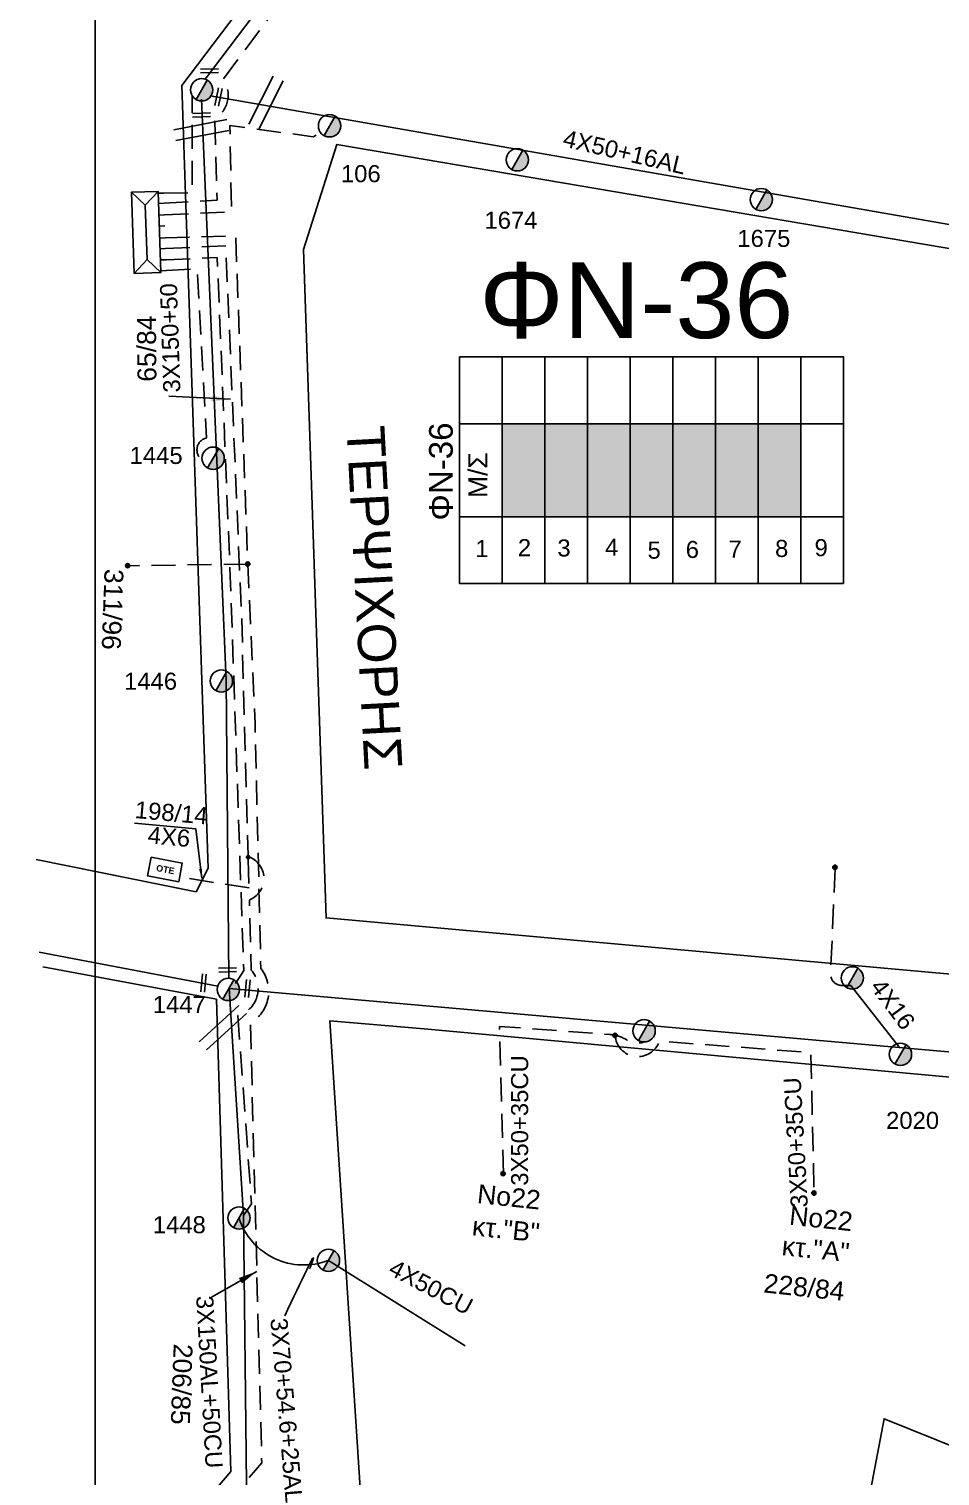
# Model space of a CAD drawing. Header units: millimetres. Extents: x 938 to 3112, y 793 to 1825.
# Drawn here: x 967 to 1063.1, y 1448.9 to 1601.6 of the extents above; entities that cross this region are included whole.
import ezdxf
from ezdxf.enums import TextEntityAlignment as Align

# ---------------------------------------------------------------- set-up
doc = ezdxf.new("R2010")
doc.units = ezdxf.units.MM
doc.linetypes.add('DASHED', pattern=[19.05, 12.7, -6.35])
for name, color, linetype in [('Pillar OTE', 7, 'Continuous'), ('Ασφαλειοκιβώτια Χ.Τ 9 αναχωρήσεων', 7, 'Continuous'), ('Γέφυρες Εναερίου Δικτύου', 7, 'Continuous'), ('Γυμνά εναέρια ΧΤ (3Φ)   3x50+35CU', 7, 'Continuous'), ('Γυμνά εναέρια ΧΤ και ΦΟΠ (3Φ)   4x50+16AL', 7, 'Continuous'), ('Εναέρια παροχή ΧΤ 4x16', 7, 'SYN_LINE'), ('Επιγραφές - Σχήματα', 7, 'Continuous'), ('Καλώδια ΧΤ   3x150+70AL', 7, 'DASHED'), ('Καλώδια ΧΤ   3x150AL+50CU', 7, 'DASHED'), ('Καλώδια ΧΤ   4x50AL', 7, 'DASHED'), ('Μηχανική τομή', 7, 'Continuous'), ('Στύλος ΦΜ', 7, 'Continuous'), ('Στύλος ΦΜ @ 1', 7, 'Continuous'), ('Συνδέσεις', 7, 'Continuous'), ('Συνεστραμμένα ΧΤ   3x70+54.6+25AL', 7, 'SYN_LINE'), ('Τομή', 7, 'Continuous'), ('Υποσταθμός πόλεως', 7, 'Continuous'), ('Υπόβαθρο ΔΕΗ', 7, 'Continuous'), ('Υπόγεια καλώδια Παροχών ΧΤ   4x6', 7, 'DASHED')]:
    doc.layers.add(name, color=color, linetype=linetype)
doc.styles.get("Standard").update_dxf_attribs({"font": 'arial.ttf'})
doc.linetypes.add('SYN_LINE', pattern='A,0.5,-0.0001,["/\\/\\/\\/",Standard,S=0.1,R=0,X=0,Y=-0.05],-0.25', length=0.7501)
doc.dimstyles.new('ISO-25', dxfattribs={"dimtxt": 2.5, "dimasz": 2.5, "dimexe": 1.25, "dimexo": 0.625, "dimtad": 1, "dimtxsty": 'Standard', "dimcen": 2.5, "dimaunit": 2, "dimazin": 0, "dimtfac": 1, "dimtmove": 0, "dimatfit": 3, "dimfxl": 1, "dimarcsym": 0})

# ---------------------------------------------------------------- blocks, each defined once
blk = doc.blocks.new('ΑΣΦΑΛΕΙΟΚΙΒΩΤΙΟ ΥΠΟΣΤΑΘΜΟΥ 9 ΑΝΑΧΩΡΗΣΕΩΝ')
at = {"layer": 'Ασφαλειοκιβώτια Χ.Τ 9 αναχωρήσεων', "ltscale": 40}
for p, q in [((-23.8, 40.36), (24.02, 40.36)), ((-9.72, 40.36), (-9.72, -40.64)), ((9.94, 40.36), (9.94, -40.64)), ((-23.8, 31.36), (24.02, 31.36)), ((-23.8, 22.36), (24.02, 22.36)), ((-23.8, 13.36), (24.02, 13.36)), ((-23.8, 4.36), (24.02, 4.36)), ((-23.8, -4.64), (24.02, -4.64)), ((-23.8, -13.64), (24.02, -13.64)), ((-23.8, -22.64), (24.02, -22.64)), ((-23.8, -31.64), (24.02, -31.64))]:
    blk.add_line(p, q, dxfattribs=at)
at = {"layer": 'Ασφαλειοκιβώτια Χ.Τ 9 αναχωρήσεων'}
blk.add_lwpolyline([(-23.8, -40.64), (24.02, -40.64), (24.02, 40.36), (-23.8, 40.36)], close=True, dxfattribs=at)
for s, p in [('1', (-18.22, 37.06)), ('2', (-18.02, 28.07)), ('3', (-18.09, 19.73)), ('4', (-17.94, 9.66)), ('5', (-18.55, 0.71)), ('6', (-18.4, -7.35)), ('7', (-18.34, -16.37)), ('8', (-18.19, -26.2)), ('9', (-18.02, -34.53))]:
    blk.add_text(s, height=3.6, rotation=270, dxfattribs=at).set_placement(p)
at = {"layer": 'Ασφαλειοκιβώτια Χ.Τ 9 αναχωρήσεων', "ltscale": 40}
for tag, height, p in [('ΟΝΟΜΑ', 5, (-0.16, 44.31)), ('ΚΕΙΜΕΝΟ 1', 2, (17.06, 35.59)), ('ΚΕΙΜΕΝΟ 2', 2, (17.06, 26.88)), ('ΚΕΙΜΕΝΟ 3', 2, (17.06, 17.69)), ('ΚΕΙΜΕΝΟ 4', 2, (17.06, 8.71)), ('ΚΕΙΜΕΝΟ 5', 2, (17.06, -0.13)), ('ΚΕΙΜΕΝΟ 6', 2, (17.06, -9.05)), ('ΚΕΙΜΕΝΟ 7', 2, (17.06, -18.13)), ('ΚΕΙΜΕΝΟ 8', 2, (17.06, -26.85)), ('ΚΕΙΜΕΝΟ 9', 2, (17.06, -35.99)), ('ΣΧ', 2, (-0.1, -42.64))]:
    blk.add_attdef(tag, text='', height=height, dxfattribs=at).set_placement(p, align=Align.MIDDLE_CENTER)
blk = doc.blocks.new('ΥΠΟΣΤΑΘΜΟΣ ΠΟΛΕΩΣ 8 ΑΝΑΧΩΡΗΣΕΩΝ')
at = {"layer": 'Υποσταθμός πόλεως', "linetype": 'Continuous', "ltscale": 40}
for p, q in [((-8.18, -2.82), (-8.18, -4)), ((-5.9, -2.82), (-5.9, -4)), ((-3.55, -2.82), (-3.55, -4)), ((-1.28, -2.82), (-1.28, -4)), ((1.23, -2.82), (1.23, -4)), ((3.56, -2.82), (3.56, -4)), ((6.03, -2.82), (6.03, -4)), ((8.16, -2.82), (8.16, -4))]:
    blk.add_line(p, q, dxfattribs=at)
blk.add_lwpolyline([(-8.57, 2.82), (8.57, 2.82), (8.57, -2.82), (-8.57, -2.82)], close=True, dxfattribs=at)
for points in [[(-5.75, 0), (-8.57, 2.82)], [(5.75, 0), (8.57, 2.82)], [(-8.57, -2.82), (-5.75, 0)], [(-5.75, 0), (5.75, 0)], [(8.57, -2.82), (5.75, 0)]]:
    blk.add_lwpolyline(points, dxfattribs=at)
at = {"layer": 'Υποσταθμός πόλεως', "linetype": 'SYN_LINE', "ltscale": 40, "flags": 1}
for tag, p in [('ΜΕΤΑΣΧΗΜΑΤΙΣΜΟΣ', (9.59, 1.44)), ('ΙΣΧΥΣ', (9.57, -1.35)), ('ΑΡΙΘΜΟΣ', (9.69, -4.07))]:
    blk.add_attdef(tag, p, '', height=1.8, dxfattribs=at)
blk = doc.blocks.new('ΥΠΑΡΧΩΝ ΤΣΙΜΕΝΤΕΝΙΟΣ ΣΤΥΛΟΣ')
at = {"layer": 'Στύλος ΦΜ'}
blk.add_hatch(color=256, dxfattribs=at).paths.add_polyline_path([(-1.29, -2.28, 0.574793), (2.62, 0, 0.268822), (1.3, 2.27)])
blk.add_line((-1.29, -2.28), (1.3, 2.27), dxfattribs=at)
blk.add_circle((0, 0), 2.62, dxfattribs=at)
at = {"layer": 'Στύλος ΦΜ', "flags": 4}
for tag, p in [('ΑΡΙΘΜΟΣ', (-4.68, 8.05)), ('ΤΥΠΟΣ', (-4.91, 3.03))]:
    blk.add_attdef(tag, p, '', height=4, dxfattribs=at)
blk = doc.blocks.new('ΤΟΜΗ')
at = {"layer": 'Τομή', "ltscale": 40}
for p, q in [((-5.68, 0), (5.68, 0)), ((5.68, -2.33), (-5.68, -2.33))]:
    blk.add_line(p, q, dxfattribs=at)
blk = doc.blocks.new('_ΣΥΝΔΕΣΗ')
at = {"layer": 'Συνδέσεις', "linetype": 'SYN_LINE', "ltscale": 40}
blk.add_hatch(color=256, dxfattribs=at).paths.add_polyline_path([(0.5, -0.01, 1), (-0.5, -0.01, 1)])
at = {"layer": 'Συνδέσεις'}
blk.add_circle((0, -0.01), 0.5, dxfattribs=at)
blk = doc.blocks.new('ΜΗΧΑΝΙΚΗ ΤΟΜΗ')
at = {"layer": 'Μηχανική τομή', "ltscale": 40}
for p, q in [((-1.89, 0.78), (1.89, 0.78)), ((1.89, 0), (-1.89, 0))]:
    blk.add_line(p, q, dxfattribs=at)
blk = doc.blocks.new('TSONTA XT1')
at = {"ltscale": 40}
h = blk.add_hatch(color=256, dxfattribs=at)
h.dxf.hatch_style = 1
h.paths.add_polyline_path([(595.96, 2487.66), (597.07, 2488.77), (595.96, 2489.87), (594.85, 2488.77)])
blk.add_lwpolyline([(594.85, 2488.77), (595.96, 2489.87), (597.07, 2488.77), (595.96, 2487.66)], close=True, dxfattribs=at)
blk = doc.blocks.new('PILLAR ΟΤΕ')
at = {"layer": 'Pillar OTE', "ltscale": 40}
blk.add_lwpolyline([(-3.31, 2.02), (3.39, 2.02), (3.39, -1.99), (-3.31, -1.99)], close=True, dxfattribs=at)
at = {"layer": 'Pillar OTE', "insert": (-1.81, 0.71), "char_height": 1.3575, "width": 109.961, "attachment_point": 1}
blk.add_mtext('{\\fArial|b1|i0|c161|p34;OTE}', dxfattribs=at)

msp = doc.modelspace()

# ---------------------------------------------------------------- hatches: boundary and pattern name
at = {"layer": 'Ασφαλειοκιβώτια Χ.Τ 9 αναχωρήσεων'}
for color, points in [(1, [(1021.45, 1559.94), (1016.95, 1559.94), (1016.95, 1550.12), (1021.45, 1550.12)]), (30, [(1021.45, 1559.94), (1021.45, 1550.12), (1025.95, 1550.12), (1025.95, 1559.94)]), (6, [(1025.95, 1559.94), (1025.95, 1550.12), (1030.45, 1550.12), (1030.45, 1559.94)]), (62, [(1030.45, 1559.94), (1030.45, 1550.12), (1034.95, 1550.12), (1034.95, 1559.94)]), (27, [(1034.95, 1559.94), (1034.95, 1550.12), (1039.45, 1550.12), (1039.45, 1559.94)]), (173, [(1039.45, 1559.94), (1039.45, 1550.12), (1043.95, 1550.12), (1043.95, 1559.94)]), (133, [(1043.95, 1559.94), (1043.95, 1550.12), (1048.45, 1550.12), (1048.45, 1559.94)])]:
    msp.add_hatch(color=color, dxfattribs=at).paths.add_polyline_path(points)

# ---------------------------------------------------------------- linework, layer by layer
at = {"layer": 'Γέφυρες Εναερίου Δικτύου', "color": 1, "linetype": 'DASHED', "ltscale": 0.2, "flags": 128}
msp.add_lwpolyline([(981.25, 1584.27), (984.25, 1584.33), (984.25, 1594.49)], dxfattribs=at)
at = {"layer": 'Γέφυρες Εναερίου Δικτύου', "color": 30, "linetype": 'DASHED', "ltscale": 0.2, "flags": 128}
msp.add_lwpolyline([(981.32, 1581.97), (988.38, 1582.31), (988.22, 1591.42), (997.01, 1590.22), (997.78, 1590.69)], dxfattribs=at)
at = {"layer": 'Γέφυρες Εναερίου Δικτύου', "color": 173, "linetype": 'DASHED', "ltscale": 0.2, "flags": 128}
msp.add_lwpolyline([(981.4, 1579.55), (988.82, 1579.77), (990.1, 1545.13)], dxfattribs=at)
at = {"layer": 'Γέφυρες Εναερίου Δικτύου', "color": 62, "linetype": 'DASHED', "ltscale": 0.2, "flags": 128}
msp.add_lwpolyline([(981.52, 1576.11), (984.76, 1576.27), (985.75, 1558.46)], dxfattribs=at)
at = {"layer": 'Γέφυρες Εναερίου Δικτύου', "color": 62, "flags": 128}
for points in [[(986.93, 1500.6), (968.09, 1504.19)], [(988.13, 1500.37), (988.12, 1500.37)]]:
    msp.add_lwpolyline(points, dxfattribs=at)
at = {"layer": 'Γέφυρες Εναερίου Δικτύου', "color": 62, "linetype": 'DASHED', "ltscale": 0.2}
msp.add_arc((986.05, 1557.18), 1.31, 102.9608, 234.8369, dxfattribs=at)
at = {"layer": 'Γυμνά εναέρια ΧΤ (3Φ)   3x50+35CU', "color": 6, "linetype": 'DASHED', "ltscale": 0.2, "flags": 128}
for points in [[(1017.07, 1480.8), (1016.66, 1496.36), (1028.29, 1495.5, -0.106587), (1029.91, 1495.03, 0.151624), (1031.81, 1494.64, 5.174679)], [(1028.85, 1495.42, 0.818558), (1033.53, 1494.79), (1049.5, 1493.6), (1049.84, 1478.73)]]:
    msp.add_lwpolyline(points, format="xyb", dxfattribs=at)
at = {"layer": 'Γυμνά εναέρια ΧΤ και ΦΟΠ (3Φ)   4x50+16AL', "color": 30, "flags": 128}
msp.add_lwpolyline([(986.14, 1594.54), (1079.04, 1578.35), (1107.69, 1580.86)], dxfattribs=at)
at = {"layer": 'Γυμνά εναέρια ΧΤ και ΦΟΠ (3Φ)   4x50+16AL', "color": 6, "flags": 128}
msp.add_lwpolyline([(988.13, 1500.37), (1084.76, 1491.84), (1113.53, 1486.52)], dxfattribs=at)
at = {"layer": 'Εναέρια παροχή ΧΤ 4x16', "color": 6, "linetype": 'DASHED', "ltscale": 0.2, "flags": 128}
msp.add_lwpolyline([(1053.73, 1500.68), (1052.77, 1500.68, -0.428697), (1051.59, 1501.93), (1052.06, 1513.13)], format="xyb", dxfattribs=at)
at = {"layer": 'Εναέρια παροχή ΧΤ 4x16', "color": 6, "ltscale": 20, "flags": 128}
msp.add_lwpolyline([(1058.86, 1494.13), (1053.73, 1500.68)], dxfattribs=at)
at = {"layer": 'Επιγραφές - Σχήματα'}
msp.add_lwpolyline([(974.02, 1807.96), (2963.81, 1807.96), (2963.81, 804.4), (974.02, 804.4)], close=True, dxfattribs=at)
at = {"layer": 'Επιγραφές - Σχήματα', "color": 7, "ltscale": 20}
msp.add_spline([(994, 1465.83), (996.93, 1471.59), (996.62, 1470.76)], degree=3, dxfattribs=at)
at = {"layer": 'Καλώδια ΧΤ   3x150+70AL', "color": 1, "linetype": 'Continuous', "ltscale": 0.2, "flags": 128}
msp.add_lwpolyline([(985.62, 1596.29), (1012.69, 1632.08)], dxfattribs=at)
at = {"layer": 'Καλώδια ΧΤ   3x150+70AL', "color": 133, "ltscale": 0.2, "flags": 128}
msp.add_lwpolyline([(981.28, 1583.2), (986.86, 1583.53), (986.61, 1592.14, 0.442754), (987.5, 1596.29), (1012.66, 1629.99)], format="xyb", dxfattribs=at)
at = {"layer": 'Καλώδια ΧΤ   3x150+70AL', "color": 1, "ltscale": 0.2, "flags": 128}
msp.add_lwpolyline([(984.25, 1594.49), (984.27, 1594.51)], dxfattribs=at)
at = {"layer": 'Καλώδια ΧΤ   3x150AL+50CU', "color": 62, "linetype": 'Continuous', "ltscale": 0.2, "flags": 128}
for points in [[(988.12, 1501.43), (987.84, 1532.86), (985.23, 1594.2)], [(988.13, 1500.37), (988.13, 1500.38)]]:
    msp.add_lwpolyline(points, dxfattribs=at)
at = {"layer": 'Καλώδια ΧΤ   3x150AL+50CU', "color": 27, "linetype": 'DASHED', "ltscale": 0.2, "flags": 128}
msp.add_lwpolyline([(981.44, 1578.42), (987.78, 1578.72), (989.46, 1539.36), (990.14, 1514.42)], dxfattribs=at)
at = {"layer": 'Καλώδια ΧΤ   3x150AL+50CU', "color": 6, "linetype": 'DASHED', "ltscale": 0.2, "flags": 128}
msp.add_lwpolyline([(981.48, 1577.24), (986.88, 1577.47), (988.26, 1543.84), (989.67, 1502.24), (988.79, 1500.87)], dxfattribs=at)
at = {"layer": 'Καλώδια ΧΤ   3x150AL+50CU', "color": 173, "linetype": 'DASHED', "ltscale": 0.2, "flags": 128}
msp.add_lwpolyline([(990.1, 1545.13), (977.43, 1544.96)], dxfattribs=at)
msp.add_lwpolyline([(990.1, 1545.13), (990.87, 1528.3), (991.48, 1502.45, -0.456335), (990.38, 1496.71), (991.58, 1450.31), (981.04, 1438.25)], format="xyb", dxfattribs=at)
at = {"layer": 'Καλώδια ΧΤ   3x150AL+50CU', "color": 27, "linetype": 'DASHED', "ltscale": 0.2, "flags": 128}
msp.add_lwpolyline([(990.36, 1514.2, -0.659315), (990.27, 1509.69), (990.47, 1502.28, -0.549063), (989.05, 1497.49), (990.5, 1477.64), (989.65, 1476.41)], format="xyb", dxfattribs=at)
at = {"layer": 'Καλώδια ΧΤ   4x50AL', "color": 7, "linetype": 'SYN_LINE', "ltscale": 20}
msp.add_line((998.61, 1471.67), (1013.02, 1462.66), dxfattribs=at)
at = {"layer": 'Συνεστραμμένα ΧΤ   3x70+54.6+25AL', "color": 27, "linetype": 'SYN_LINE', "ltscale": 20, "flags": 128}
for points in [[(989.65, 1476.41), (988.13, 1500.37)], [(990.21, 1426.02), (989.65, 1476.41)]]:
    msp.add_lwpolyline(points, dxfattribs=at)
at = {"layer": 'Συνεστραμμένα ΧΤ   3x70+54.6+25AL', "color": 7, "linetype": 'SYN_LINE', "ltscale": 10}
msp.add_arc((995.99, 1478.34), 7.16, 197.9459, 291.4017, dxfattribs=at)
at = {"layer": 'Υπόβαθρο ΔΕΗ', "flags": 128}
for points in [[(969.65, 1637.95), (1006.83, 1650.52), (1011.36, 1632.87), (983.14, 1595.64), (985.92, 1513.06)], [(969.65, 1637.95), (1006.83, 1650.52), (1011.36, 1632.87), (983.14, 1595.64), (985.92, 1513.06), (984.67, 1510.56)], [(1068.99, 1558.81), (1094.17, 1562.4), (1092.66, 1573.59), (999.51, 1589.41), (995.99, 1578.33), (998.37, 1507.8), (1091.95, 1499.37), (1100.8, 1503.11), (1094.76, 1553.74), (1070.73, 1550.87)], [(1068.99, 1558.81), (1094.17, 1562.4), (1092.66, 1573.59), (999.51, 1589.41), (995.99, 1578.33), (998.37, 1507.8), (1091.95, 1499.37), (1100.8, 1503.11), (1094.76, 1553.74), (1070.73, 1550.87)], [(984.64, 1517.19), (978.17, 1517.8)], [(983.97, 1510.7), (967.79, 1513.98)], [(984.67, 1510.56), (984.67, 1510.56), (967.79, 1513.98)], [(968.47, 1502.63), (986.79, 1499.22), (988.3, 1449.38), (980.62, 1440.35), (967.02, 1446.22)], [(968.47, 1502.63), (986.79, 1499.22), (988.3, 1449.38), (980.62, 1440.35), (967.02, 1446.22)], [(1112.32, 1378.23), (1108.68, 1407.88), (1103.03, 1471.71), (1101.85, 1484.27), (1086.79, 1488.94), (1008.72, 1496.09), (998.75, 1496.94), (1003.5, 1423.82), (1004.35, 1423.11), (1040.83, 1442.44), (1055.72, 1376), (1069.62, 1378.79), (1060.93, 1432.76), (1054.69, 1441.65), (1057.23, 1454.95), (1073.85, 1448.27), (1067.87, 1436.85), (1078.01, 1378.66), (1112.32, 1378.23)], [(1112.32, 1378.23), (1108.68, 1407.88), (1103.03, 1471.71), (1101.85, 1484.27), (1086.79, 1488.94), (1008.72, 1496.09), (998.75, 1496.94), (1003.5, 1423.82), (1004.35, 1423.11), (1040.83, 1442.44), (1055.72, 1376), (1069.62, 1378.79), (1060.93, 1432.76), (1054.69, 1441.65), (1057.23, 1454.95), (1073.85, 1448.27), (1067.87, 1436.85), (1078.01, 1378.66), (1112.32, 1378.23)]]:
    msp.add_lwpolyline(points, dxfattribs=at)
at = {"layer": 'Υπόγεια καλώδια Παροχών ΧΤ   4x6', "color": 27, "linetype": 'DASHED', "ltscale": 0.2}
msp.add_lwpolyline([(990.14, 1513.97), (990.24, 1510.96), (982.99, 1512.1)], dxfattribs=at)

# ---------------------------------------------------------------- block references
at = {"layer": 'Pillar OTE', "xscale": 0.5, "yscale": 0.5, "zscale": 0.5, "rotation": 349.2852599045156}
msp.add_blockref('PILLAR ΟΤΕ', (981.34, 1512.91), dxfattribs=at)
at = {"layer": 'Ασφαλειοκιβώτια Χ.Τ 9 αναχωρήσεων', "xscale": 0.5, "yscale": 0.5, "zscale": 0.5, "rotation": 90}
msp.add_blockref('ΑΣΦΑΛΕΙΟΚΙΒΩΤΙΟ ΥΠΟΣΤΑΘΜΟΥ 9 ΑΝΑΧΩΡΗΣΕΩΝ', (1032.63, 1554.98), dxfattribs=at).add_auto_attribs({'ΟΝΟΜΑ': 'ΦΝ-36'})
at = {"layer": 'Μηχανική τομή'}
for p, xscale, yscale, zscale, rotation in [((986.07, 1596.98), 0.5000000000000568, 0.5000000000000568, 0.5000000000000568, 1.61681822116437), ((987.2, 1594.38), 0.5000000000000652, 0.5000000000000652, 0.5000000000000652, 78.19104694729292), ((985.22, 1592.32), 0.5000000000000568, 0.5000000000000568, 0.5000000000000568, 1.61681822116437), ((987.98, 1502.12), 0.5000000000000568, 0.5000000000000568, 0.5000000000000568, 1.61681822116437), ((985.63, 1500.91), 0.500000000000059, 0.500000000000059, 0.500000000000059, 84.37634597957214), ((990.26, 1500.33), 0.500000000000059, 0.500000000000059, 0.500000000000059, 84.37634597957214)]:
    msp.add_blockref('ΜΗΧΑΝΙΚΗ ΤΟΜΗ', p, dxfattribs=dict(at, xscale=xscale, yscale=yscale, zscale=zscale, rotation=rotation))
at = {"layer": 'Στύλος ΦΜ @ 1', "ltscale": 40, "xscale": 0.4499999999998181, "yscale": 0.4499999999998181, "zscale": 0.4499999999998181}
for p in [(985.24, 1595.18), (985.24, 1595.18), (1053.88, 1501.47), (1053.88, 1501.47), (1031.91, 1495.89), (1031.91, 1495.89), (998.61, 1471.67), (998.61, 1471.67)]:
    msp.add_blockref('ΥΠΑΡΧΩΝ ΤΣΙΜΕΝΤΕΝΙΟΣ ΣΤΥΛΟΣ', p, dxfattribs=at)
at = {"layer": 'Στύλος ΦΜ @ 1', "ltscale": 40}
ref = msp.add_blockref('ΥΠΑΡΧΩΝ ΤΣΙΜΕΝΤΕΝΙΟΣ ΣΤΥΛΟΣ', (998.73, 1591.38), dxfattribs=dict(at, xscale=0.4499999999998181, yscale=0.4499999999998181, zscale=0.4499999999998181))
ref.add_attrib('ΤΥΠΟΣ', '106', (999.93, 1585.43), dxfattribs={"layer": 'Στύλος ΦΜ', "height": 1.8, "flags": 4})
ref = msp.add_blockref('ΥΠΑΡΧΩΝ ΤΣΙΜΕΝΤΕΝΙΟΣ ΣΤΥΛΟΣ', (998.73, 1591.38), dxfattribs=dict(at, xscale=0.4499999999998181, yscale=0.4499999999998181, zscale=0.4499999999998181))
ref.add_attrib('ΤΥΠΟΣ', '106', (999.93, 1585.43), dxfattribs={"layer": 'Στύλος ΦΜ', "height": 1.8, "flags": 4})
ref = msp.add_blockref('ΥΠΑΡΧΩΝ ΤΣΙΜΕΝΤΕΝΙΟΣ ΣΤΥΛΟΣ', (1018.54, 1587.79), dxfattribs=dict(at, xscale=0.4499999999998181, yscale=0.4499999999998181, zscale=0.4499999999998181))
ref.add_attrib('ΤΥΠΟΣ', '1674', (1015.07, 1580.52), dxfattribs={"layer": 'Στύλος ΦΜ', "height": 1.8, "flags": 4})
ref = msp.add_blockref('ΥΠΑΡΧΩΝ ΤΣΙΜΕΝΤΕΝΙΟΣ ΣΤΥΛΟΣ', (1044.28, 1583.59), dxfattribs=dict(at, xscale=0.4499999999998181, yscale=0.4499999999998181, zscale=0.4499999999998181))
ref.add_attrib('ΤΥΠΟΣ', '1675', (1041.75, 1578.6), dxfattribs={"layer": 'Στύλος ΦΜ', "height": 1.8, "flags": 4})
ref = msp.add_blockref('ΥΠΑΡΧΩΝ ΤΣΙΜΕΝΤΕΝΙΟΣ ΣΤΥΛΟΣ', (986.45, 1556.3), dxfattribs=dict(at, xscale=0.4499999999998181, yscale=0.4499999999998181, zscale=0.4499999999998181))
ref.add_attrib('ΤΥΠΟΣ', '1445', (977.64, 1555.7), dxfattribs={"layer": 'Στύλος ΦΜ', "height": 1.8, "flags": 4})
ref = msp.add_blockref('ΥΠΑΡΧΩΝ ΤΣΙΜΕΝΤΕΝΙΟΣ ΣΤΥΛΟΣ', (986.45, 1556.3), dxfattribs=dict(at, xscale=0.4499999999998181, yscale=0.4499999999998181, zscale=0.4499999999998181))
ref.add_attrib('ΤΥΠΟΣ', '1445', (977.64, 1555.7), dxfattribs={"layer": 'Στύλος ΦΜ', "height": 1.8, "flags": 4})
ref = msp.add_blockref('ΥΠΑΡΧΩΝ ΤΣΙΜΕΝΤΕΝΙΟΣ ΣΤΥΛΟΣ', (987.32, 1532.8), dxfattribs=dict(at, xscale=0.4499999999998181, yscale=0.4499999999998181, zscale=0.4499999999998181))
ref.add_attrib('ΤΥΠΟΣ', '1446', (977.05, 1531.88), dxfattribs={"layer": 'Στύλος ΦΜ', "height": 1.8, "flags": 4})
ref = msp.add_blockref('ΥΠΑΡΧΩΝ ΤΣΙΜΕΝΤΕΝΙΟΣ ΣΤΥΛΟΣ', (987.32, 1532.8), dxfattribs=dict(at, xscale=0.4499999999998181, yscale=0.4499999999998181, zscale=0.4499999999998181))
ref.add_attrib('ΤΥΠΟΣ', '1446', (977.05, 1531.88), dxfattribs={"layer": 'Στύλος ΦΜ', "height": 1.8, "flags": 4})
ref = msp.add_blockref('ΥΠΑΡΧΩΝ ΤΣΙΜΕΝΤΕΝΙΟΣ ΣΤΥΛΟΣ', (988.05, 1500.25), dxfattribs=dict(at, xscale=0.4499999999998181, yscale=0.4499999999998181, zscale=0.4499999999998181))
ref.add_attrib('ΤΥΠΟΣ', '1447', (980.08, 1497.76), dxfattribs={"layer": 'Στύλος ΦΜ', "height": 1.8, "flags": 4})
ref = msp.add_blockref('ΥΠΑΡΧΩΝ ΤΣΙΜΕΝΤΕΝΙΟΣ ΣΤΥΛΟΣ', (988.05, 1500.25), dxfattribs=dict(at, xscale=0.4499999999998181, yscale=0.4499999999998181, zscale=0.4499999999998181))
ref.add_attrib('ΤΥΠΟΣ', '1447', (980.08, 1497.76), dxfattribs={"layer": 'Στύλος ΦΜ', "height": 1.8, "flags": 4})
ref = msp.add_blockref('ΥΠΑΡΧΩΝ ΤΣΙΜΕΝΤΕΝΙΟΣ ΣΤΥΛΟΣ', (1058.96, 1493.41), dxfattribs=dict(at, xscale=0.4499999999998181, yscale=0.4499999999998181, zscale=0.4499999999998181))
ref.add_attrib('ΤΥΠΟΣ', '2020', (1057.44, 1485.54), dxfattribs={"layer": 'Στύλος ΦΜ', "height": 1.8, "flags": 4})
ref = msp.add_blockref('ΥΠΑΡΧΩΝ ΤΣΙΜΕΝΤΕΝΙΟΣ ΣΤΥΛΟΣ', (1058.96, 1493.41), dxfattribs=dict(at, xscale=0.4499999999998181, yscale=0.4499999999998181, zscale=0.4499999999998181))
ref.add_attrib('ΤΥΠΟΣ', '2020', (1057.44, 1485.54), dxfattribs={"layer": 'Στύλος ΦΜ', "height": 1.8, "flags": 4})
ref = msp.add_blockref('ΥΠΑΡΧΩΝ ΤΣΙΜΕΝΤΕΝΙΟΣ ΣΤΥΛΟΣ', (989.18, 1476.14), dxfattribs=dict(at, xscale=0.4499999999998181, yscale=0.4499999999998181, zscale=0.4499999999998181))
ref.add_attrib('ΤΥΠΟΣ', '1448', (980.08, 1474.53), dxfattribs={"layer": 'Στύλος ΦΜ', "height": 1.8, "flags": 4})
ref = msp.add_blockref('ΥΠΑΡΧΩΝ ΤΣΙΜΕΝΤΕΝΙΟΣ ΣΤΥΛΟΣ', (989.18, 1476.14), dxfattribs=dict(at, xscale=0.4499999999998181, yscale=0.4499999999998181, zscale=0.4499999999998181))
ref.add_attrib('ΤΥΠΟΣ', '1448', (980.08, 1474.53), dxfattribs={"layer": 'Στύλος ΦΜ', "height": 1.8, "flags": 4})
at = {"layer": 'Συνδέσεις'}
for name, p, xscale, yscale, zscale in [('_ΣΥΝΔΕΣΗ', (990.1, 1545.14), 0.4500000000000455, 0.4500000000000455, 0.4500000000000455), ('_ΣΥΝΔΕΣΗ', (977.43, 1544.97), 0.4500000000000455, 0.4500000000000455, 0.4500000000000455), ('TSONTA XT1', (870.95, 1016.44), 0.2, 0.2, 0.2), ('_ΣΥΝΔΕΣΗ', (1052.04, 1513.16), 0.4500000000000455, 0.4500000000000455, 0.4500000000000455), ('_ΣΥΝΔΕΣΗ', (1028.85, 1495.42), 0.4500000000000455, 0.4500000000000455, 0.4500000000000455), ('_ΣΥΝΔΕΣΗ', (1017.04, 1480.83), 0.4500000000000455, 0.4500000000000455, 0.4500000000000455), ('_ΣΥΝΔΕΣΗ', (1049.82, 1478.77), 0.4500000000000455, 0.4500000000000455, 0.4500000000000455)]:
    msp.add_blockref(name, p, dxfattribs=dict(at, xscale=xscale, yscale=yscale, zscale=zscale))
at = {"layer": 'Τομή'}
for p, xscale, yscale, zscale, rotation in [((991.51, 1594.1), 0.5000000000000195, 0.5000000000000195, 0.5000000000000195, 63.13986470006697), ((991.51, 1594.1), 0.5000000000000195, 0.5000000000000195, 0.5000000000000195, 63.13986470006697), ((985.09, 1591.5), 0.5000000000000202, 0.5000000000000202, 0.5000000000000202, 10.94615575966859), ((985.09, 1591.5), 0.5000000000000202, 0.5000000000000202, 0.5000000000000202, 10.94615575966859), ((987.07, 1496.65), 0.4999999999999844, 0.4999999999999844, 0.4999999999999844, 42.29191086000777), ((987.07, 1496.65), 0.4999999999999844, 0.4999999999999844, 0.4999999999999844, 42.29191086000777)]:
    msp.add_blockref('ΤΟΜΗ', p, dxfattribs=dict(at, xscale=xscale, yscale=yscale, zscale=zscale, rotation=rotation))
at = {"layer": 'Υποσταθμός πόλεως', "xscale": 0.500000000000003, "yscale": 0.500000000000003, "zscale": 0.500000000000003, "rotation": 91.87951761291929}
msp.add_blockref('ΥΠΟΣΤΑΘΜΟΣ ΠΟΛΕΩΣ 8 ΑΝΑΧΩΡΗΣΕΩΝ', (979.38, 1580.13), dxfattribs=at)

# ---------------------------------------------------------------- texts
at = {"layer": 'Γυμνά εναέρια ΧΤ (3Φ)   3x50+35CU'}
for rotation, p in [(90, (1018.78, 1486.43)), (93.2428, (1047.91, 1484.11))]:
    msp.add_text('3X50+35CU', height=1.8, rotation=rotation, dxfattribs=at).set_placement(p, align=Align.MIDDLE)
at = {"layer": 'Γυμνά εναέρια ΧΤ και ΦΟΠ (3Φ)   4x50+16AL'}
msp.add_text('4X50+16AL', height=1.8, rotation=346.8322, dxfattribs=at).set_placement((1029.87, 1588.61), align=Align.MIDDLE)
at = {"layer": 'Εναέρια παροχή ΧΤ 4x16', "ltscale": 20}
msp.add_text('4X16', height=1.8, rotation=306.6602, dxfattribs=at).set_placement((1058.16, 1498.7), align=Align.MIDDLE)
at = {"layer": 'Επιγραφές - Σχήματα', "linetype": 'DASHED', "ltscale": 0.2, "insert": (1014.51, 1576.98), "char_height": 8, "width": 24.9768, "attachment_point": 1}
msp.add_mtext('ΦΝ-36', dxfattribs=at)
at = {"layer": 'Επιγραφές - Σχήματα', "linetype": 'DASHED', "ltscale": 0.2, "attachment_point": 1}
for s, insert, char_height, width, rotation in [('65/84', (978.47, 1564.36), 2, 17.7581, 90.5303), ('ΤΕΡΨΙΧΟΡΗΣ', (1004.51, 1559.85), 4, 17.2922, 273.0143), ('Μ/Σ', (1013.37, 1552.11), 2, 6.2233, 90), ('311/96', (977, 1544.59), 2, 17.7581, 267.929), ('Νο22', (1014.44, 1479.71), 2, 17.7581, 354.0155), ('Νο22', (1047.37, 1477.43), 2, 17.7581, 354.0155), ('κτ."Β"', (1013.9, 1476.31), 2, 17.7581, 354.0155), ('κτ."Α"', (1046.58, 1474.22), 2, 17.7581, 354.0155), ('228/84', (1044.66, 1470.28), 2, 17.7581, 354.0155), ('206/85', (984.29, 1462.83), 2, 17.7581, 267.929)]:
    msp.add_mtext(s, dxfattribs=dict(at, insert=insert, char_height=char_height, width=width, rotation=rotation))
at = {"layer": 'Επιγραφές - Σχήματα', "color": 7, "ltscale": 10, "char_height": 1.8, "attachment_point": 1}
for s, insert, rotation in [('198/14', (978.29, 1520.14), 354.8528), ('4X6', (979.65, 1517.47), 354.8528), ('4X50CU', (1005.65, 1471.86), 332.243)]:
    msp.add_mtext_dynamic_manual_height_columns(s, width=14.4711, gutter_width=10, heights=[0], dxfattribs=dict(at, insert=insert, rotation=rotation))
at = {"layer": 'Καλώδια ΧΤ   3x150AL+50CU', "ltscale": 0.2}
for s, rotation, p in [('3X150+50', 91.8318, (981.91, 1569)), ('3X150AL+50CU', 273.1826, (986.06, 1458.84))]:
    msp.add_text(s, height=1.8, rotation=rotation, dxfattribs=at).set_placement(p, align=Align.MIDDLE)
at = {"layer": 'Συνεστραμμένα ΧΤ   3x70+54.6+25AL', "ltscale": 20}
msp.add_text('3X70+54.6+25AL', height=1.8, rotation=274.7682, dxfattribs=at).set_placement((994.19, 1455.84), align=Align.MIDDLE)

# ---------------------------------------------------------------- leaders
at = {"layer": 'Επιγραφές - Σχήματα', "ltscale": 40}
for points, override in [([(988.28, 1562.52), (981.76, 1562.84)], {"dimasz": 2, "dimtad": 0}), ([(985.24, 1511.98), (984.64, 1517.19)], {"dimasz": 1, "dimtad": 0}), ([(991.06, 1470.51), (986.26, 1467.78)], {"dimasz": 2, "dimtad": 0})]:
    msp.add_leader(points, dimstyle='ISO-25', override=override, dxfattribs=at)

doc.saveas('drawing.dxf')
